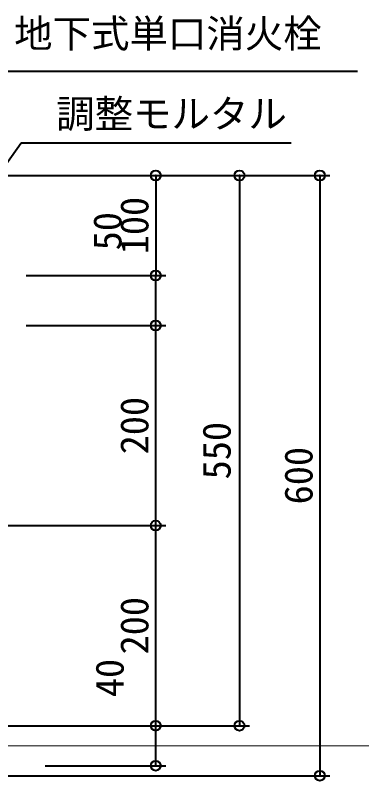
# Model space of a CAD drawing. Units: millimetres at full size, sheet at 1:20. Extents: x -5700 to 5714, y -3160 to 3160.
# Drawn here: x -3108 to -2762, y 1980 to 2745 of the extents above; entities that cross this region are included whole.
import ezdxf
from ezdxf.enums import TextEntityAlignment as Align

# ---------------------------------------------------------------- set-up
doc = ezdxf.new("R2010")
doc.units = ezdxf.units.MM
doc.header["$LTSCALE"] = 20
doc.header["$PDMODE"] = 32
doc.header["$PDSIZE"] = 10
doc.layers.add('0-5_TEMP01', color=3, linetype='Continuous', lineweight=18)
doc.layers.add('0-C_寸法', color=1, linetype='Continuous', lineweight=40)
doc.styles.add('ＭＳ ゴシック', font='')
doc.styles.get('ＭＳ ゴシック').set_extended_font_data('MS Gothic')

msp = doc.modelspace()

# ---------------------------------------------------------------- linework, layer by layer
at = {"layer": '0-5_TEMP01'}
msp.add_line((-3458.13, 2014.53), (-325.44, 2014.53), dxfattribs=at)
at = {"layer": '0-C_寸法'}
for p, q in [((-3138.12, 2688.95), (-2766.42, 2688.95)), ((-3213.24, 2461.35), (-3102.29, 2617.11)), ((-3102.29, 2617.11), (-2832.52, 2617.11)), ((-3169.12, 2584.52), (-2957.89, 2584.52)), ((-3169.12, 2584.52), (-2874.24, 2584.52)), ((-3169.12, 2584.52), (-2794.02, 2584.52)), ((-2967.89, 2584.52), (-2967.89, 2484.52)), ((-2884.24, 2584.52), (-2884.24, 2034.52)), ((-2804.01, 2584.52), (-2804.01, 1984.52)), ((-3097.13, 2484.52), (-2957.89, 2484.52)), ((-3097.13, 2484.52), (-2957.89, 2484.52)), ((-2967.89, 2434.52), (-2967.89, 2484.52)), ((-3097.13, 2434.52), (-2957.89, 2434.52)), ((-3097.13, 2434.52), (-2957.89, 2434.52)), ((-2967.89, 2234.52), (-2967.89, 2434.52)), ((-3159.86, 2234.52), (-2957.89, 2234.52)), ((-3159.86, 2234.52), (-2957.89, 2234.52)), ((-2967.89, 2034.52), (-2967.89, 2234.52)), ((-3138.12, 2034.52), (-2957.89, 2034.52)), ((-3138.12, 2034.52), (-2957.89, 2034.52)), ((-3138.12, 2034.52), (-2874.24, 2034.52)), ((-2967.89, 1994.53), (-2967.89, 2034.52)), ((-3078.12, 1994.53), (-2957.89, 1994.53)), ((-3428.12, 1984.52), (-2794.02, 1984.52))]:
    msp.add_line(p, q, dxfattribs=at)
for p in [(-2967.89, 2584.52), (-2884.24, 2584.52), (-2804.01, 2584.52), (-2967.89, 2484.52), (-2967.89, 2434.52), (-2967.89, 2234.52), (-2967.89, 2034.52), (-2884.24, 2034.52), (-2967.89, 1994.53), (-2804.01, 1984.52)]:
    msp.add_point(p, dxfattribs=at)

# ---------------------------------------------------------------- texts
at = {"layer": '0-C_寸法', "style": 'ＭＳ ゴシック'}
for s, p in [('地下式単口消火栓', (-3109.23, 2703.89)), ('調整モルタル', (-3067.29, 2623.68))]:
    msp.add_text(s, height=28.15, dxfattribs=at).set_placement(p, align=Align.BOTTOM_LEFT)
for s, p in [('100', (-2966.68, 2505.72)), ('50', (-2993.64, 2509.67)), ('200', (-2966.68, 2305.72)), ('550', (-2884.59, 2280.72)), ('600', (-2802.8, 2255.72)), ('200', (-2966.68, 2105.72)), ('40', (-2991.41, 2063.01))]:
    msp.add_text(s, height=28.15, rotation=90, dxfattribs=at).set_placement(p, align=Align.BOTTOM_LEFT)

doc.saveas('drawing.dxf')
